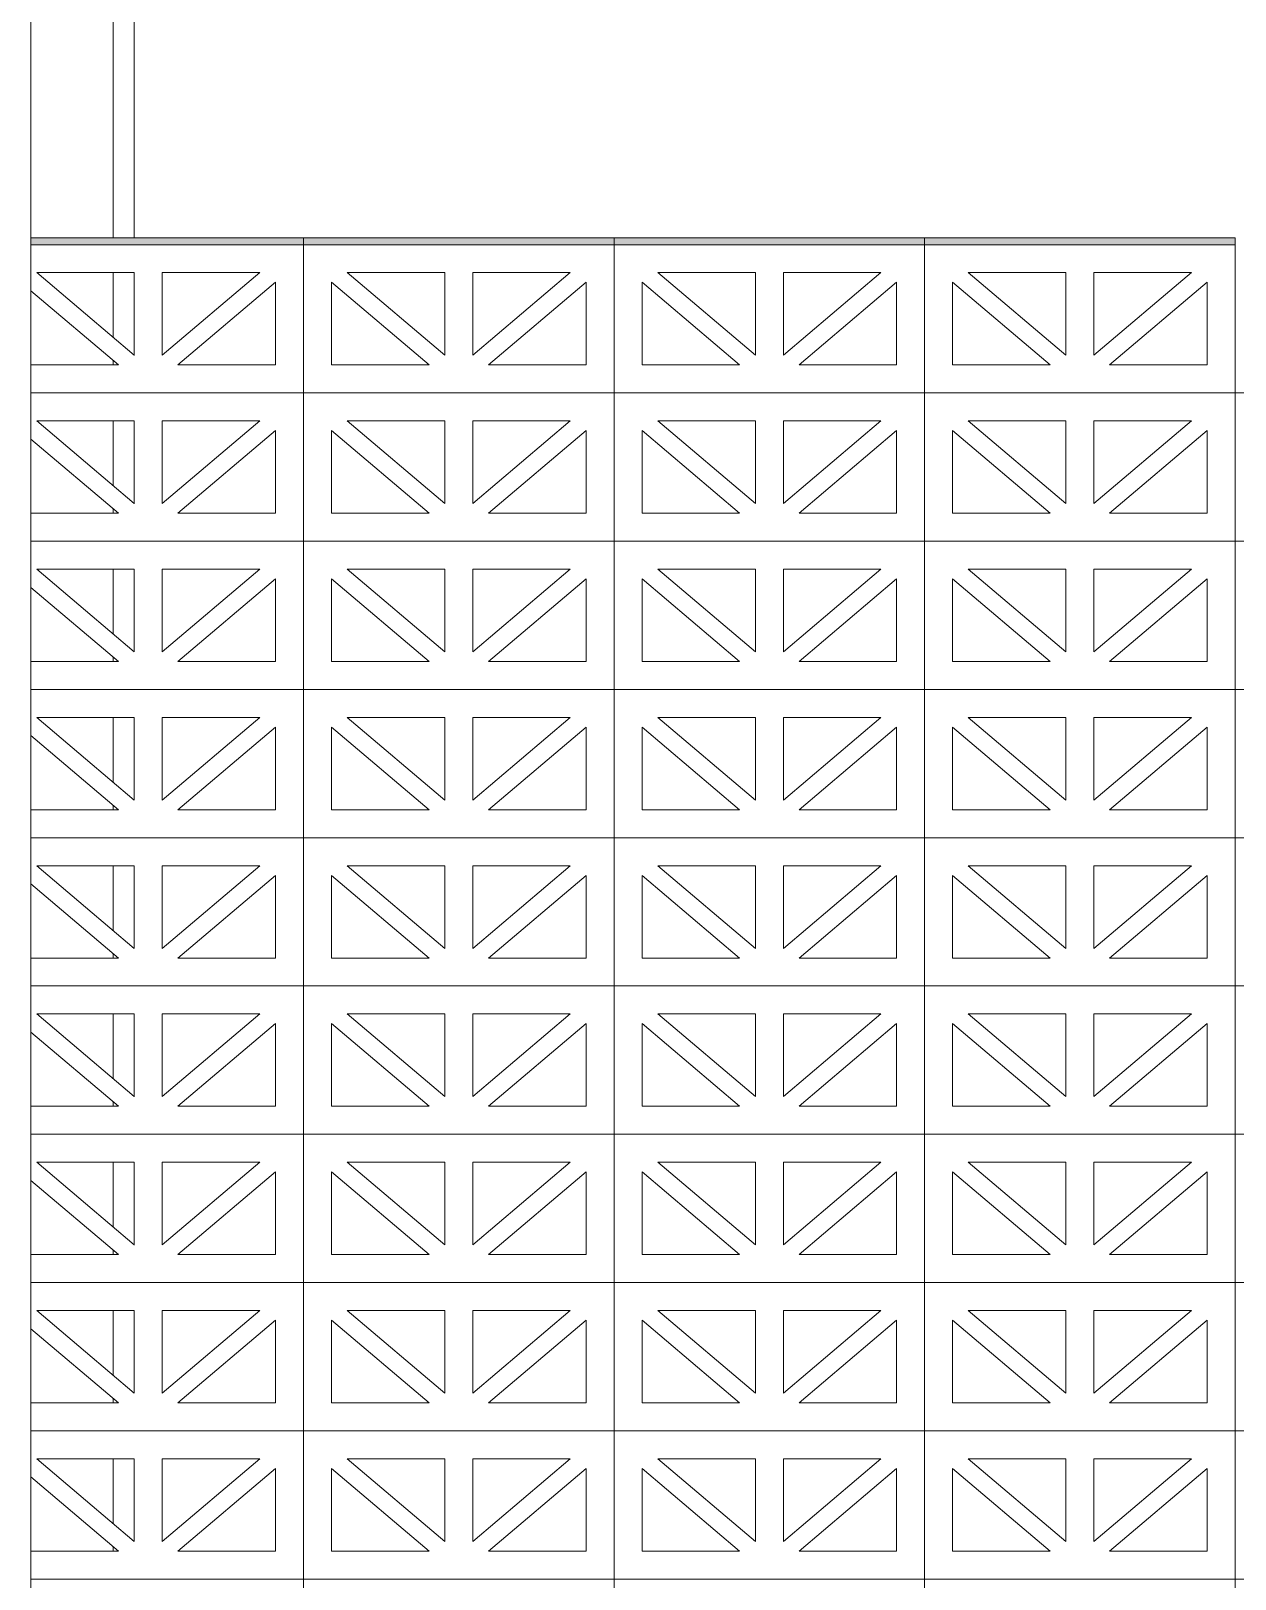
# Model space of a CAD drawing. Header units: millimetres. Extents: x -35517 to 139323, y -3702 to 5999.
# Drawn here: x 90873 to 91734, y 1166 to 2273 of the extents above; entities that cross this region are included whole.
import ezdxf

# ---------------------------------------------------------------- set-up
doc = ezdxf.new("R2010")
doc.units = ezdxf.units.MM
doc.layers.add('A-GENM', color=13, linetype='Continuous', lineweight=5)
doc.layers.add('A-GLAZ-CURT', color=52, linetype='Continuous', lineweight=5)

# ---------------------------------------------------------------- blocks, each defined once
blk = doc.blocks.new('The BREEZEBLOCK Family1 - The BREEZEBLOCK Family1-V290-GENERAL WEST ELEVATION')
at = {"layer": 'A-GLAZ-CURT'}
for p, q in [((1967.2, 212), (1745.2, 212)), ((1745.2, 212), (1745.2, 106)), ((1967.2, 106), (1967.2, 212)), ((1846.2, 132.9), (1776.4, 192)), ((1776.4, 192), (1846.2, 192)), ((1846.2, 192), (1846.2, 132.9)), ((1935.9, 192), (1866.2, 132.9)), ((1866.2, 132.9), (1866.2, 192)), ((1866.2, 192), (1935.9, 192)), ((1765.2, 126), (1765.2, 185.1)), ((1765.2, 185.1), (1834.9, 126)), ((1877.4, 126), (1947.2, 185.1)), ((1947.2, 185.1), (1947.2, 126)), ((1834.9, 126), (1765.2, 126)), ((1947.2, 126), (1877.4, 126)), ((1745.2, 106), (1967.2, 106))]:
    blk.add_line(p, q, dxfattribs=at)
blk = doc.blocks.new('The BREEZEBLOCK Family1 - The BREEZEBLOCK Family1-V291-GENERAL WEST ELEVATION')
at = {"layer": 'A-GLAZ-CURT'}
for p, q in [((1301.2, 212), (1106.3, 212)), ((1301.2, 106), (1301.2, 212)), ((1180.2, 132.9), (1110.4, 192)), ((1110.4, 192), (1180.2, 192)), ((1180.2, 192), (1180.2, 132.9)), ((1269.9, 192), (1200.2, 132.9)), ((1200.2, 132.9), (1200.2, 192)), ((1200.2, 192), (1269.9, 192)), ((1106.3, 179), (1168.9, 126)), ((1211.4, 126), (1281.2, 185.1)), ((1281.2, 185.1), (1281.2, 126)), ((1168.9, 126), (1106.3, 126)), ((1281.2, 126), (1211.4, 126)), ((1106.3, 106), (1301.2, 106))]:
    blk.add_line(p, q, dxfattribs=at)
blk = doc.blocks.new('The BREEZEBLOCK Family1 - The BREEZEBLOCK Family1-V292-GENERAL WEST ELEVATION')
at = {"layer": 'A-GLAZ-CURT'}
for p, q in [((1745.2, 2120), (1745.2, 2014)), ((1967.2, 2014), (1967.2, 2120)), ((1765.2, 2034), (1765.2, 2093.1)), ((1765.2, 2093.1), (1834.9, 2034)), ((1846.2, 2040.9), (1776.4, 2100)), ((1776.4, 2100), (1846.2, 2100)), ((1846.2, 2100), (1846.2, 2040.9)), ((1935.9, 2100), (1866.2, 2040.9)), ((1866.2, 2040.9), (1866.2, 2100)), ((1866.2, 2100), (1935.9, 2100)), ((1877.4, 2034), (1947.2, 2093.1)), ((1947.2, 2093.1), (1947.2, 2034)), ((1834.9, 2034), (1765.2, 2034)), ((1947.2, 2034), (1877.4, 2034)), ((1745.2, 2014), (1967.2, 2014))]:
    blk.add_line(p, q, dxfattribs=at)
blk = doc.blocks.new('The BREEZEBLOCK Family1 - The BREEZEBLOCK Family1-V293-GENERAL WEST ELEVATION')
at = {"layer": 'A-GLAZ-CURT'}
for p, q in [((1301.2, 2014), (1301.2, 2120)), ((1180.2, 2040.9), (1110.4, 2100)), ((1110.4, 2100), (1180.2, 2100)), ((1180.2, 2100), (1180.2, 2040.9)), ((1269.9, 2100), (1200.2, 2040.9)), ((1200.2, 2040.9), (1200.2, 2100)), ((1200.2, 2100), (1269.9, 2100)), ((1211.4, 2034), (1281.2, 2093.1)), ((1281.2, 2093.1), (1281.2, 2034)), ((1106.3, 2087), (1168.9, 2034)), ((1168.9, 2034), (1106.3, 2034)), ((1281.2, 2034), (1211.4, 2034)), ((1106.3, 2014), (1301.2, 2014))]:
    blk.add_line(p, q, dxfattribs=at)
blk = doc.blocks.new('System Panel - Glazed-V294-GENERAL WEST ELEVATION')
at = {"layer": 'A-GLAZ-CURT'}
blk.add_hatch(color=256, dxfattribs=at).paths.add_polyline_path([(1967.2, 2120), (1967.2, 2125), (1745.2, 2125), (1745.2, 2120), (1929.4, 2120)])
for p, q in [((1967.2, 2125), (1745.2, 2125)), ((1745.2, 2125), (1745.2, 2120)), ((1745.2, 2120), (1967.2, 2120)), ((1967.2, 2120), (1967.2, 2125))]:
    blk.add_line(p, q, dxfattribs=at)
blk = doc.blocks.new('System Panel - Glazed-V295-GENERAL WEST ELEVATION')
at = {"layer": 'A-GLAZ-CURT'}
blk.add_hatch(color=256, dxfattribs=at).paths.add_polyline_path([(1301.2, 2120), (1301.2, 2125), (1106.3, 2125), (1106.3, 2120), (1281.8, 2120)])
for p, q in [((1301.2, 2125), (1106.3, 2125)), ((1106.3, 2120), (1301.2, 2120)), ((1301.2, 2120), (1301.2, 2125))]:
    blk.add_line(p, q, dxfattribs=at)
blk = doc.blocks.new('The BREEZEBLOCK Family1 - The BREEZEBLOCK Family1-V311-GENERAL WEST ELEVATION')
at = {"layer": 'A-GLAZ-CURT'}
for p, q in [((2033, 212), (1967.2, 212)), ((2033, 106), (2033, 212)), ((1990, 132.9), (1990, 192)), ((1990, 192), (1998.2, 192)), ((1998.2, 192), (1990, 132.9)), ((2001.8, 192), (2010, 192)), ((2010, 132.9), (2001.8, 192)), ((2004, 192), (2005.2, 183.2)), ((2010, 192), (2010, 132.9)), ((1978.8, 126), (1987, 185.1)), ((1987, 185.1), (1987, 126)), ((1992.2, 178.6), (1992.2, 148.7)), ((2013.1, 126), (2013.1, 185.1)), ((2013.1, 185.1), (2021.3, 126)), ((2008.8, 157.6), (2010, 148.7)), ((2015.3, 149.4), (2015.3, 126)), ((1987, 126), (1978.8, 126)), ((2021.3, 126), (2013.1, 126)), ((1967.2, 106), (2033, 106))]:
    blk.add_line(p, q, dxfattribs=at)
blk = doc.blocks.new('The BREEZEBLOCK Family1 - The BREEZEBLOCK Family1-V320-GENERAL WEST ELEVATION')
at = {"layer": 'A-GLAZ-CURT'}
for p, q in [((2033, 1590), (1967.2, 1590)), ((2033, 1484), (2033, 1590)), ((1978.8, 1504), (1987, 1563.1)), ((1987, 1563.1), (1987, 1504)), ((1990, 1510.9), (1990, 1570)), ((1990, 1570), (1998.2, 1570)), ((1998.2, 1570), (1990, 1510.9)), ((2001.8, 1570), (2010, 1570)), ((2010, 1510.9), (2001.8, 1570)), ((2004, 1570), (2005.2, 1561.2)), ((2010, 1570), (2010, 1510.9)), ((2013.1, 1504), (2013.1, 1563.1)), ((2013.1, 1563.1), (2021.3, 1504)), ((1992.2, 1556.6), (1992.2, 1526.7)), ((2008.8, 1535.6), (2010, 1526.7)), ((2015.3, 1526.6), (2015.3, 1504)), ((1987, 1504), (1978.8, 1504)), ((2021.3, 1504), (2013.1, 1504)), ((1967.2, 1484), (2033, 1484))]:
    blk.add_line(p, q, dxfattribs=at)
blk = doc.blocks.new('The BREEZEBLOCK Family1 - The BREEZEBLOCK Family1-V334-GENERAL WEST ELEVATION')
at = {"layer": 'A-GLAZ-CURT'}
for p, q in [((2033, 2014), (2033, 2120)), ((1978.8, 2034), (1987, 2093.1)), ((1987, 2093.1), (1987, 2034)), ((1990, 2040.9), (1990, 2100)), ((1990, 2100), (1998.2, 2100)), ((1998.2, 2100), (1990, 2040.9)), ((2001.8, 2100), (2010, 2100)), ((2010, 2040.9), (2001.8, 2100)), ((2004, 2100), (2005.2, 2091.2)), ((2010, 2100), (2010, 2040.9)), ((2013.1, 2034), (2013.1, 2093.1)), ((2013.1, 2093.1), (2021.3, 2034)), ((1992.2, 2086.6), (1992.2, 2056.7)), ((2008.8, 2065.6), (2010, 2056.7)), ((2015.3, 2057.4), (2015.3, 2034)), ((1987, 2034), (1978.8, 2034)), ((2021.3, 2034), (2013.1, 2034)), ((1967.2, 2014), (2033, 2014))]:
    blk.add_line(p, q, dxfattribs=at)
blk = doc.blocks.new('Downpipe - Downpipe-1373825-GENERAL WEST ELEVATION')
at = {"layer": 'A-GENM'}
for p, q in [((1165.1, 2125), (1165.1, 2727.6)), ((1165.1, 2053.7), (1165.1, 2100)), ((1165.1, 2034), (1165.1, 2037.2)), ((1165.1, 1947.7), (1165.1, 1994)), ((1165.1, 1928), (1165.1, 1931.2)), ((1165.1, 1841.7), (1165.1, 1888)), ((1165.1, 1822), (1165.1, 1825.2)), ((1165.1, 1735.7), (1165.1, 1782)), ((1165.1, 1716), (1165.1, 1719.2)), ((1165.1, 1629.7), (1165.1, 1676)), ((1165.1, 1610), (1165.1, 1613.2)), ((1165.1, 1523.7), (1165.1, 1570)), ((1165.1, 1504), (1165.1, 1507.2)), ((1165.1, 1417.7), (1165.1, 1464)), ((1165.1, 1398), (1165.1, 1401.2)), ((1165.1, 1311.7), (1165.1, 1358)), ((1165.1, 1292), (1165.1, 1295.2)), ((1165.1, 1205.7), (1165.1, 1252)), ((1165.1, 1186), (1165.1, 1189.2))]:
    blk.add_line(p, q, dxfattribs=at)
blk = doc.blocks.new('Downpipe - Downpipe-V344-GENERAL WEST ELEVATION')
at = {"layer": 'A-GENM'}
blk.add_line((1106.3, 144.1), (1106.3, 2727.6), dxfattribs=at)
blk = doc.blocks.new('Downpipe - Downpipe-V345-GENERAL WEST ELEVATION')
at = {"layer": 'A-GENM'}
for p, q in [((1180.1, 2125), (1180.1, 2727.6)), ((1180.1, 2040.8), (1180.1, 2100)), ((1180.1, 1934.8), (1180.1, 1994)), ((1180.1, 1828.8), (1180.1, 1888)), ((1180.1, 1722.8), (1180.1, 1782)), ((1180.1, 1616.8), (1180.1, 1676)), ((1180.1, 1510.8), (1180.1, 1570)), ((1180.1, 1404.8), (1180.1, 1464)), ((1180.1, 1298.8), (1180.1, 1358)), ((1180.1, 1192.8), (1180.1, 1251.4))]:
    blk.add_line(p, q, dxfattribs=at)

msp = doc.modelspace()

# ---------------------------------------------------------------- block references
at = {"layer": 'A-GENM'}
for name in ['Downpipe - Downpipe-V344-GENERAL WEST ELEVATION', 'Downpipe - Downpipe-1373825-GENERAL WEST ELEVATION', 'Downpipe - Downpipe-V345-GENERAL WEST ELEVATION']:
    msp.add_blockref(name, (89766.6, 0), dxfattribs=at)
at = {"layer": 'A-GLAZ-CURT'}
for name, p in [('System Panel - Glazed-V295-GENERAL WEST ELEVATION', (89766.6, 0)), ('The BREEZEBLOCK Family1 - The BREEZEBLOCK Family1-V293-GENERAL WEST ELEVATION', (89766.6, 0)), ('System Panel - Glazed-V294-GENERAL WEST ELEVATION', (89322.6, 0)), ('The BREEZEBLOCK Family1 - The BREEZEBLOCK Family1-V292-GENERAL WEST ELEVATION', (89322.6, 0)), ('System Panel - Glazed-V294-GENERAL WEST ELEVATION', (89544.6, 0)), ('The BREEZEBLOCK Family1 - The BREEZEBLOCK Family1-V292-GENERAL WEST ELEVATION', (89544.6, 0)), ('System Panel - Glazed-V294-GENERAL WEST ELEVATION', (89766.6, 0)), ('The BREEZEBLOCK Family1 - The BREEZEBLOCK Family1-V292-GENERAL WEST ELEVATION', (89766.6, 0)), ('The BREEZEBLOCK Family1 - The BREEZEBLOCK Family1-V334-GENERAL WEST ELEVATION', (89766.6, 0)), ('The BREEZEBLOCK Family1 - The BREEZEBLOCK Family1-V291-GENERAL WEST ELEVATION', (89766.6, 1802)), ('The BREEZEBLOCK Family1 - The BREEZEBLOCK Family1-V290-GENERAL WEST ELEVATION', (89322.6, 1802)), ('The BREEZEBLOCK Family1 - The BREEZEBLOCK Family1-V290-GENERAL WEST ELEVATION', (89544.6, 1802)), ('The BREEZEBLOCK Family1 - The BREEZEBLOCK Family1-V290-GENERAL WEST ELEVATION', (89766.6, 1802)), ('The BREEZEBLOCK Family1 - The BREEZEBLOCK Family1-V311-GENERAL WEST ELEVATION', (89766.6, 1802)), ('The BREEZEBLOCK Family1 - The BREEZEBLOCK Family1-V291-GENERAL WEST ELEVATION', (89766.6, 1696)), ('The BREEZEBLOCK Family1 - The BREEZEBLOCK Family1-V290-GENERAL WEST ELEVATION', (89322.6, 1696)), ('The BREEZEBLOCK Family1 - The BREEZEBLOCK Family1-V290-GENERAL WEST ELEVATION', (89544.6, 1696)), ('The BREEZEBLOCK Family1 - The BREEZEBLOCK Family1-V290-GENERAL WEST ELEVATION', (89766.6, 1696)), ('The BREEZEBLOCK Family1 - The BREEZEBLOCK Family1-V311-GENERAL WEST ELEVATION', (89766.6, 1696)), ('The BREEZEBLOCK Family1 - The BREEZEBLOCK Family1-V291-GENERAL WEST ELEVATION', (89766.6, 1590)), ('The BREEZEBLOCK Family1 - The BREEZEBLOCK Family1-V290-GENERAL WEST ELEVATION', (89322.6, 1590)), ('The BREEZEBLOCK Family1 - The BREEZEBLOCK Family1-V290-GENERAL WEST ELEVATION', (89544.6, 1590)), ('The BREEZEBLOCK Family1 - The BREEZEBLOCK Family1-V290-GENERAL WEST ELEVATION', (89766.6, 1590)), ('The BREEZEBLOCK Family1 - The BREEZEBLOCK Family1-V311-GENERAL WEST ELEVATION', (89766.6, 1590)), ('The BREEZEBLOCK Family1 - The BREEZEBLOCK Family1-V291-GENERAL WEST ELEVATION', (89766.6, 1484)), ('The BREEZEBLOCK Family1 - The BREEZEBLOCK Family1-V290-GENERAL WEST ELEVATION', (89322.6, 1484)), ('The BREEZEBLOCK Family1 - The BREEZEBLOCK Family1-V290-GENERAL WEST ELEVATION', (89544.6, 1484)), ('The BREEZEBLOCK Family1 - The BREEZEBLOCK Family1-V290-GENERAL WEST ELEVATION', (89766.6, 1484)), ('The BREEZEBLOCK Family1 - The BREEZEBLOCK Family1-V311-GENERAL WEST ELEVATION', (89766.6, 1484)), ('The BREEZEBLOCK Family1 - The BREEZEBLOCK Family1-V291-GENERAL WEST ELEVATION', (89766.6, 1378)), ('The BREEZEBLOCK Family1 - The BREEZEBLOCK Family1-V290-GENERAL WEST ELEVATION', (89322.6, 1378)), ('The BREEZEBLOCK Family1 - The BREEZEBLOCK Family1-V290-GENERAL WEST ELEVATION', (89544.6, 1378)), ('The BREEZEBLOCK Family1 - The BREEZEBLOCK Family1-V290-GENERAL WEST ELEVATION', (89766.6, 1378)), ('The BREEZEBLOCK Family1 - The BREEZEBLOCK Family1-V320-GENERAL WEST ELEVATION', (89766.6, 0)), ('The BREEZEBLOCK Family1 - The BREEZEBLOCK Family1-V291-GENERAL WEST ELEVATION', (89766.6, 1272)), ('The BREEZEBLOCK Family1 - The BREEZEBLOCK Family1-V290-GENERAL WEST ELEVATION', (89322.6, 1272)), ('The BREEZEBLOCK Family1 - The BREEZEBLOCK Family1-V290-GENERAL WEST ELEVATION', (89544.6, 1272)), ('The BREEZEBLOCK Family1 - The BREEZEBLOCK Family1-V290-GENERAL WEST ELEVATION', (89766.6, 1272)), ('The BREEZEBLOCK Family1 - The BREEZEBLOCK Family1-V311-GENERAL WEST ELEVATION', (89766.6, 1272)), ('The BREEZEBLOCK Family1 - The BREEZEBLOCK Family1-V291-GENERAL WEST ELEVATION', (89766.6, 1166)), ('The BREEZEBLOCK Family1 - The BREEZEBLOCK Family1-V290-GENERAL WEST ELEVATION', (89322.6, 1166)), ('The BREEZEBLOCK Family1 - The BREEZEBLOCK Family1-V290-GENERAL WEST ELEVATION', (89544.6, 1166)), ('The BREEZEBLOCK Family1 - The BREEZEBLOCK Family1-V290-GENERAL WEST ELEVATION', (89766.6, 1166)), ('The BREEZEBLOCK Family1 - The BREEZEBLOCK Family1-V311-GENERAL WEST ELEVATION', (89766.6, 1166)), ('The BREEZEBLOCK Family1 - The BREEZEBLOCK Family1-V291-GENERAL WEST ELEVATION', (89766.6, 1060)), ('The BREEZEBLOCK Family1 - The BREEZEBLOCK Family1-V290-GENERAL WEST ELEVATION', (89322.6, 1060)), ('The BREEZEBLOCK Family1 - The BREEZEBLOCK Family1-V290-GENERAL WEST ELEVATION', (89544.6, 1060)), ('The BREEZEBLOCK Family1 - The BREEZEBLOCK Family1-V290-GENERAL WEST ELEVATION', (89766.6, 1060)), ('The BREEZEBLOCK Family1 - The BREEZEBLOCK Family1-V311-GENERAL WEST ELEVATION', (89766.6, 1060)), ('The BREEZEBLOCK Family1 - The BREEZEBLOCK Family1-V291-GENERAL WEST ELEVATION', (89766.6, 954)), ('The BREEZEBLOCK Family1 - The BREEZEBLOCK Family1-V290-GENERAL WEST ELEVATION', (89322.6, 954)), ('The BREEZEBLOCK Family1 - The BREEZEBLOCK Family1-V290-GENERAL WEST ELEVATION', (89544.6, 954)), ('The BREEZEBLOCK Family1 - The BREEZEBLOCK Family1-V290-GENERAL WEST ELEVATION', (89766.6, 954)), ('The BREEZEBLOCK Family1 - The BREEZEBLOCK Family1-V311-GENERAL WEST ELEVATION', (89766.6, 954))]:
    msp.add_blockref(name, p, dxfattribs=at)

doc.saveas('drawing.dxf')
